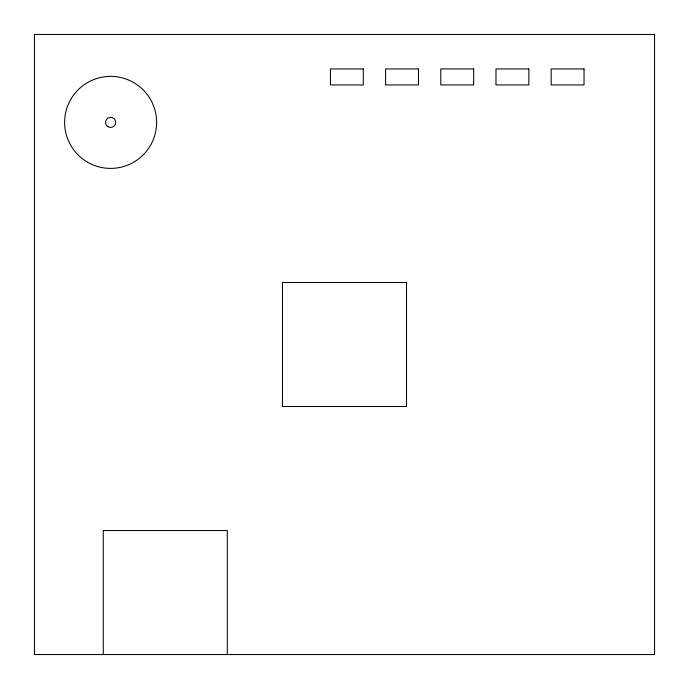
<?xml version="1.0" encoding="UTF-8"?>
<svg xmlns="http://www.w3.org/2000/svg" width="689" height="689" viewBox="0 0 689 689"><rect width="100%" height="100%" fill="white"/><g stroke="black" fill="none" stroke-linecap="round" stroke-linejoin="round"><path stroke-width="1.03" d="M227.292 654.55L227.292 530.53L103.272 530.53L103.272 654.55M654.55 34.45L34.45 34.45L34.45 654.55L654.55 654.55L654.55 34.45M363.284 68.943L330.419 68.943L330.419 84.936L363.284 84.936L363.284 68.943M418.473 68.943L385.607 68.943L385.607 84.936L418.473 84.936L418.473 68.943M473.662 68.943L440.796 68.943L440.796 84.936L473.662 84.936L473.662 68.943M528.851 68.943L495.985 68.943L495.985 84.936L528.851 84.936L528.851 68.943M584.039 68.943L551.174 68.943L551.174 84.936L584.039 84.936L584.039 68.943M406.51 282.49L282.49 282.49L282.49 406.51L406.51 406.51L406.51 282.49M87.606 162.234A46.008 46.008 0 0 0 156.627 122.392A46.008 46.008 0 0 0 87.606 82.542A46.008 46.008 0 0 0 87.606 162.234M108.078 126.776A5.064 5.064 0 0 0 115.674 122.392A5.064 5.064 0 0 0 108.078 118.008A5.064 5.064 0 0 0 108.078 126.776"/></g></svg>
